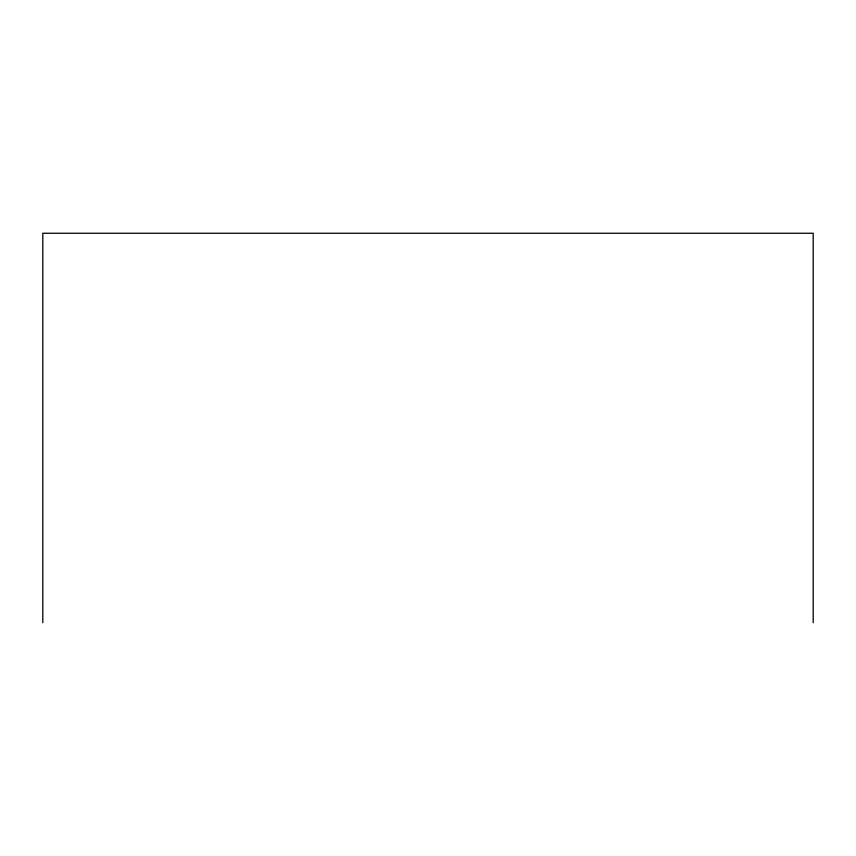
<?xml version="1.0" encoding="UTF-8"?>
<svg xmlns="http://www.w3.org/2000/svg" width="856" height="856" viewBox="0 0 856 856"><rect width="100%" height="100%" fill="white"/><g stroke="black" fill="none" stroke-linecap="round" stroke-linejoin="round"><path stroke-width="1.28" d="M813.2 622.74L813.2 233.26L42.8 233.26L42.8 622.74"/></g></svg>
